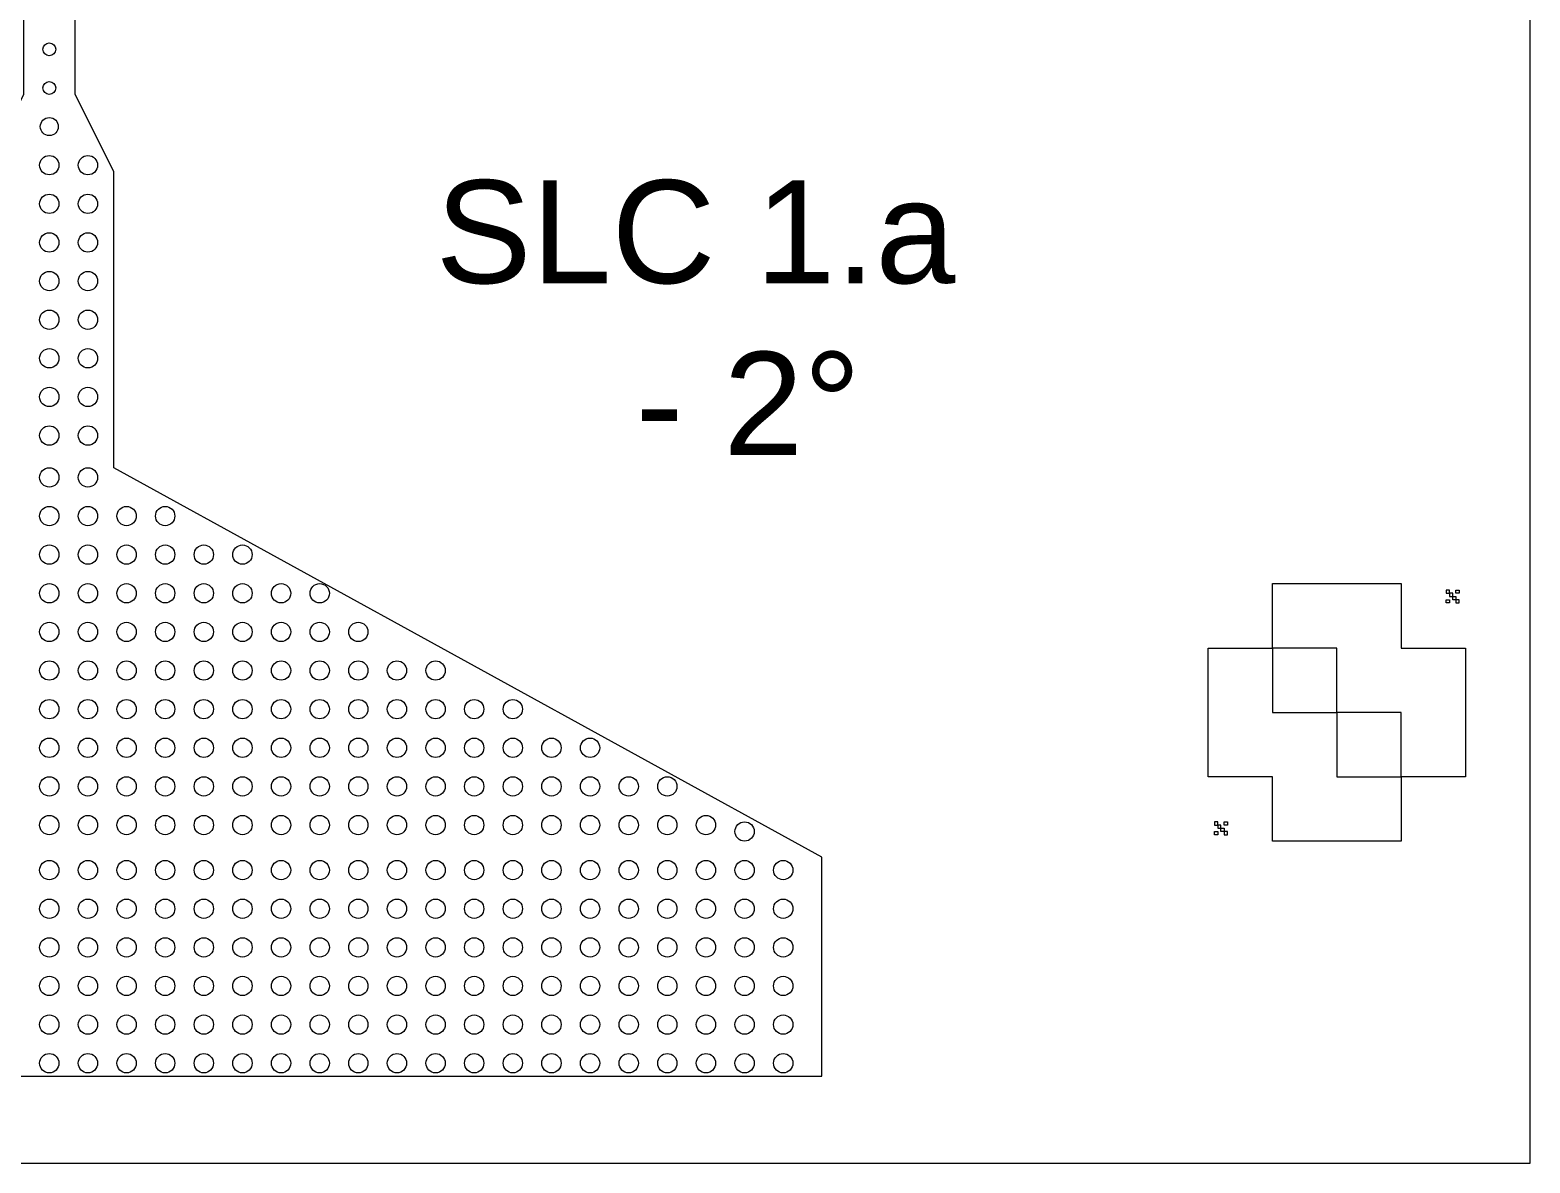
# Model space of a CAD drawing. Extents: x 1000 to 49000, y 2919 to 77300.
# Drawn here: x 37350 to 49000, y 28500 to 37300 of the extents above; entities that cross this region are included whole.
import ezdxf

# ---------------------------------------------------------------- set-up
doc = ezdxf.new("R2010")
doc.units = 13
doc.layers.add('Inner', color=4, linetype='Continuous', lineweight=0, true_color=0x00ffff)
doc.layers.add('Outer', color=1, linetype='Continuous', lineweight=0, true_color=0xff0000)
doc.styles.add('textstyle1', font='')
doc.styles.get('textstyle1').set_extended_font_data('Arial')

msp = doc.modelspace()

# ---------------------------------------------------------------- linework, layer by layer
at = {"layer": 'Inner'}
msp.add_lwpolyline([(26000, 51500), (26000, 28500), (49000, 28500), (49000, 51500), (26000, 51500)], dxfattribs=at)
for centre, radius in [((37500, 37150), 50), ((37500, 36850), 50), ((37500, 36550), 70), ((37500, 36250), 75), ((37800, 36250), 75), ((37500, 35950), 75), ((37800, 35950), 75), ((37500, 35650), 75), ((37800, 35650), 75), ((37500, 35350), 75), ((37800, 35350), 75), ((37500, 35050), 75), ((37800, 35050), 75), ((37500, 34750), 75), ((37800, 34750), 75), ((37500, 34450), 75), ((37800, 34450), 75), ((37500, 34150), 75), ((37800, 34150), 75), ((37500, 33825), 75), ((37800, 33825), 75), ((37500, 33525), 75), ((37800, 33525), 75), ((38100, 33525), 75), ((38400, 33525), 75), ((37500, 33225), 75), ((37800, 33225), 75), ((38100, 33225), 75), ((38400, 33225), 75), ((38700, 33225), 75), ((39000, 33225), 75), ((37500, 32925), 75), ((37800, 32925), 75), ((38100, 32925), 75), ((38400, 32925), 75), ((38700, 32925), 75), ((39000, 32925), 75), ((39300, 32925), 75), ((39600, 32925), 75), ((37500, 32625), 75), ((37800, 32625), 75), ((38100, 32625), 75), ((38400, 32625), 75), ((38700, 32625), 75), ((39000, 32625), 75), ((39300, 32625), 75), ((39600, 32625), 75), ((39900, 32625), 75), ((37500, 32325), 75), ((37800, 32325), 75), ((38100, 32325), 75), ((38400, 32325), 75), ((38700, 32325), 75), ((39000, 32325), 75), ((39300, 32325), 75), ((39600, 32325), 75), ((39900, 32325), 75), ((40200, 32325), 75), ((40500, 32325), 75), ((37500, 32025), 75), ((37800, 32025), 75), ((38100, 32025), 75), ((38400, 32025), 75), ((38700, 32025), 75), ((39000, 32025), 75), ((39300, 32025), 75), ((39600, 32025), 75), ((39900, 32025), 75), ((40200, 32025), 75), ((40500, 32025), 75), ((40800, 32025), 75), ((41100, 32025), 75), ((37500, 31725), 75), ((37800, 31725), 75), ((38100, 31725), 75), ((38400, 31725), 75), ((38700, 31725), 75), ((39000, 31725), 75), ((39300, 31725), 75), ((39600, 31725), 75), ((39900, 31725), 75), ((40200, 31725), 75), ((40500, 31725), 75), ((40800, 31725), 75), ((41100, 31725), 75), ((41400, 31725), 75), ((41700, 31725), 75), ((37500, 31425), 75), ((37800, 31425), 75), ((38100, 31425), 75), ((38400, 31425), 75), ((38700, 31425), 75), ((39000, 31425), 75), ((39300, 31425), 75), ((39600, 31425), 75), ((39900, 31425), 75), ((40200, 31425), 75), ((40500, 31425), 75), ((40800, 31425), 75), ((41100, 31425), 75), ((41400, 31425), 75), ((41700, 31425), 75), ((42000, 31425), 75), ((42300, 31425), 75), ((37500, 31125), 75), ((37800, 31125), 75), ((38100, 31125), 75), ((38400, 31125), 75), ((38700, 31125), 75), ((39000, 31125), 75), ((39300, 31125), 75), ((39600, 31125), 75), ((39900, 31125), 75), ((40200, 31125), 75), ((40500, 31125), 75), ((40800, 31125), 75), ((41100, 31125), 75), ((41400, 31125), 75), ((41700, 31125), 75), ((42000, 31125), 75), ((42300, 31125), 75), ((42600, 31125), 75), ((42900, 31075), 75), ((37500, 30775), 75), ((37800, 30775), 75), ((38100, 30775), 75), ((38400, 30775), 75), ((38700, 30775), 75), ((39000, 30775), 75), ((39300, 30775), 75), ((39600, 30775), 75), ((39900, 30775), 75), ((40200, 30775), 75), ((40500, 30775), 75), ((40800, 30775), 75), ((41100, 30775), 75), ((41400, 30775), 75), ((41700, 30775), 75), ((42000, 30775), 75), ((42300, 30775), 75), ((42600, 30775), 75), ((42900, 30775), 75), ((43200, 30775), 75), ((37500, 30475), 75), ((37800, 30475), 75), ((38100, 30475), 75), ((38400, 30475), 75), ((38700, 30475), 75), ((39000, 30475), 75), ((39300, 30475), 75), ((39600, 30475), 75), ((39900, 30475), 75), ((40200, 30475), 75), ((40500, 30475), 75), ((40800, 30475), 75), ((41100, 30475), 75), ((41400, 30475), 75), ((41700, 30475), 75), ((42000, 30475), 75), ((42300, 30475), 75), ((42600, 30475), 75), ((42900, 30475), 75), ((43200, 30475), 75), ((37500, 30175), 75), ((37800, 30175), 75), ((38100, 30175), 75), ((38400, 30175), 75), ((38700, 30175), 75), ((39000, 30175), 75), ((39300, 30175), 75), ((39600, 30175), 75), ((39900, 30175), 75), ((40200, 30175), 75), ((40500, 30175), 75), ((40800, 30175), 75), ((41100, 30175), 75), ((41400, 30175), 75), ((41700, 30175), 75), ((42000, 30175), 75), ((42300, 30175), 75), ((42600, 30175), 75), ((42900, 30175), 75), ((43200, 30175), 75), ((37500, 29875), 75), ((37800, 29875), 75), ((38100, 29875), 75), ((38400, 29875), 75), ((38700, 29875), 75), ((39000, 29875), 75), ((39300, 29875), 75), ((39600, 29875), 75), ((39900, 29875), 75), ((40200, 29875), 75), ((40500, 29875), 75), ((40800, 29875), 75), ((41100, 29875), 75), ((41400, 29875), 75), ((41700, 29875), 75), ((42000, 29875), 75), ((42300, 29875), 75), ((42600, 29875), 75), ((42900, 29875), 75), ((43200, 29875), 75), ((37500, 29575), 75), ((37800, 29575), 75), ((38100, 29575), 75), ((38400, 29575), 75), ((38700, 29575), 75), ((39000, 29575), 75), ((39300, 29575), 75), ((39600, 29575), 75), ((39900, 29575), 75), ((40200, 29575), 75), ((40500, 29575), 75), ((40800, 29575), 75), ((41100, 29575), 75), ((41400, 29575), 75), ((41700, 29575), 75), ((42000, 29575), 75), ((42300, 29575), 75), ((42600, 29575), 75), ((42900, 29575), 75), ((43200, 29575), 75), ((37500, 29275), 75), ((37800, 29275), 75), ((38100, 29275), 75), ((38400, 29275), 75), ((38700, 29275), 75), ((39000, 29275), 75), ((39300, 29275), 75), ((39600, 29275), 75), ((39900, 29275), 75), ((40200, 29275), 75), ((40500, 29275), 75), ((40800, 29275), 75), ((41100, 29275), 75), ((41400, 29275), 75), ((41700, 29275), 75), ((42000, 29275), 75), ((42300, 29275), 75), ((42600, 29275), 75), ((42900, 29275), 75), ((43200, 29275), 75)]:
    msp.add_circle(centre, radius, dxfattribs=at)
at = {"layer": 'Outer'}
for points in [[(31500, 30875), (31500, 29175), (43500, 29175), (43500, 30875), (38000, 33900), (38000, 36200), (37700, 36800), (37700, 37800), (37600, 38200), (37400, 38200), (37300, 37800), (37300, 36800), (37000, 36200), (37000, 33900), (31500, 30875)], [(48000, 31500), (48000, 32000), (47500, 32000), (47500, 32500), (47000, 32500), (47000, 33000), (48000, 33000), (48000, 32500), (48500, 32500), (48500, 31500), (48000, 31500)], [(48350, 32950), (48350, 32925), (48375, 32925), (48375, 32950), (48350, 32950)], [(48350, 32875), (48375, 32875), (48375, 32850), (48350, 32850), (48350, 32875)], [(48375, 32925), (48375, 32900), (48400, 32900), (48400, 32925), (48375, 32925)], [(48400, 32900), (48425, 32900), (48425, 32875), (48400, 32875), (48400, 32900)], [(48425, 32925), (48425, 32950), (48450, 32950), (48450, 32925), (48425, 32925)], [(48425, 32875), (48425, 32850), (48450, 32850), (48450, 32875), (48425, 32875)], [(48000, 31500), (48000, 31000), (47000, 31000), (47000, 31500), (46500, 31500), (46500, 32500), (47000, 32500), (47000, 32000), (47500, 32000), (47500, 31500), (48000, 31500)], [(46550, 31150), (46550, 31125), (46575, 31125), (46575, 31150), (46550, 31150)], [(46575, 31125), (46575, 31100), (46600, 31100), (46600, 31125), (46575, 31125)], [(46625, 31125), (46625, 31150), (46650, 31150), (46650, 31125), (46625, 31125)], [(46550, 31075), (46575, 31075), (46575, 31050), (46550, 31050), (46550, 31075)], [(46600, 31100), (46625, 31100), (46625, 31075), (46600, 31075), (46600, 31100)], [(46625, 31075), (46625, 31050), (46650, 31050), (46650, 31075), (46625, 31075)]]:
    msp.add_lwpolyline(points, dxfattribs=at)

# ---------------------------------------------------------------- texts
at = {"layer": 'Outer', "insert": (40500, 34000), "char_height": 800, "attachment_point": 7, "style": 'textstyle1'}
msp.add_mtext('SLC 1.a\\P     - 2%%d', dxfattribs=at)

doc.saveas('drawing.dxf')
